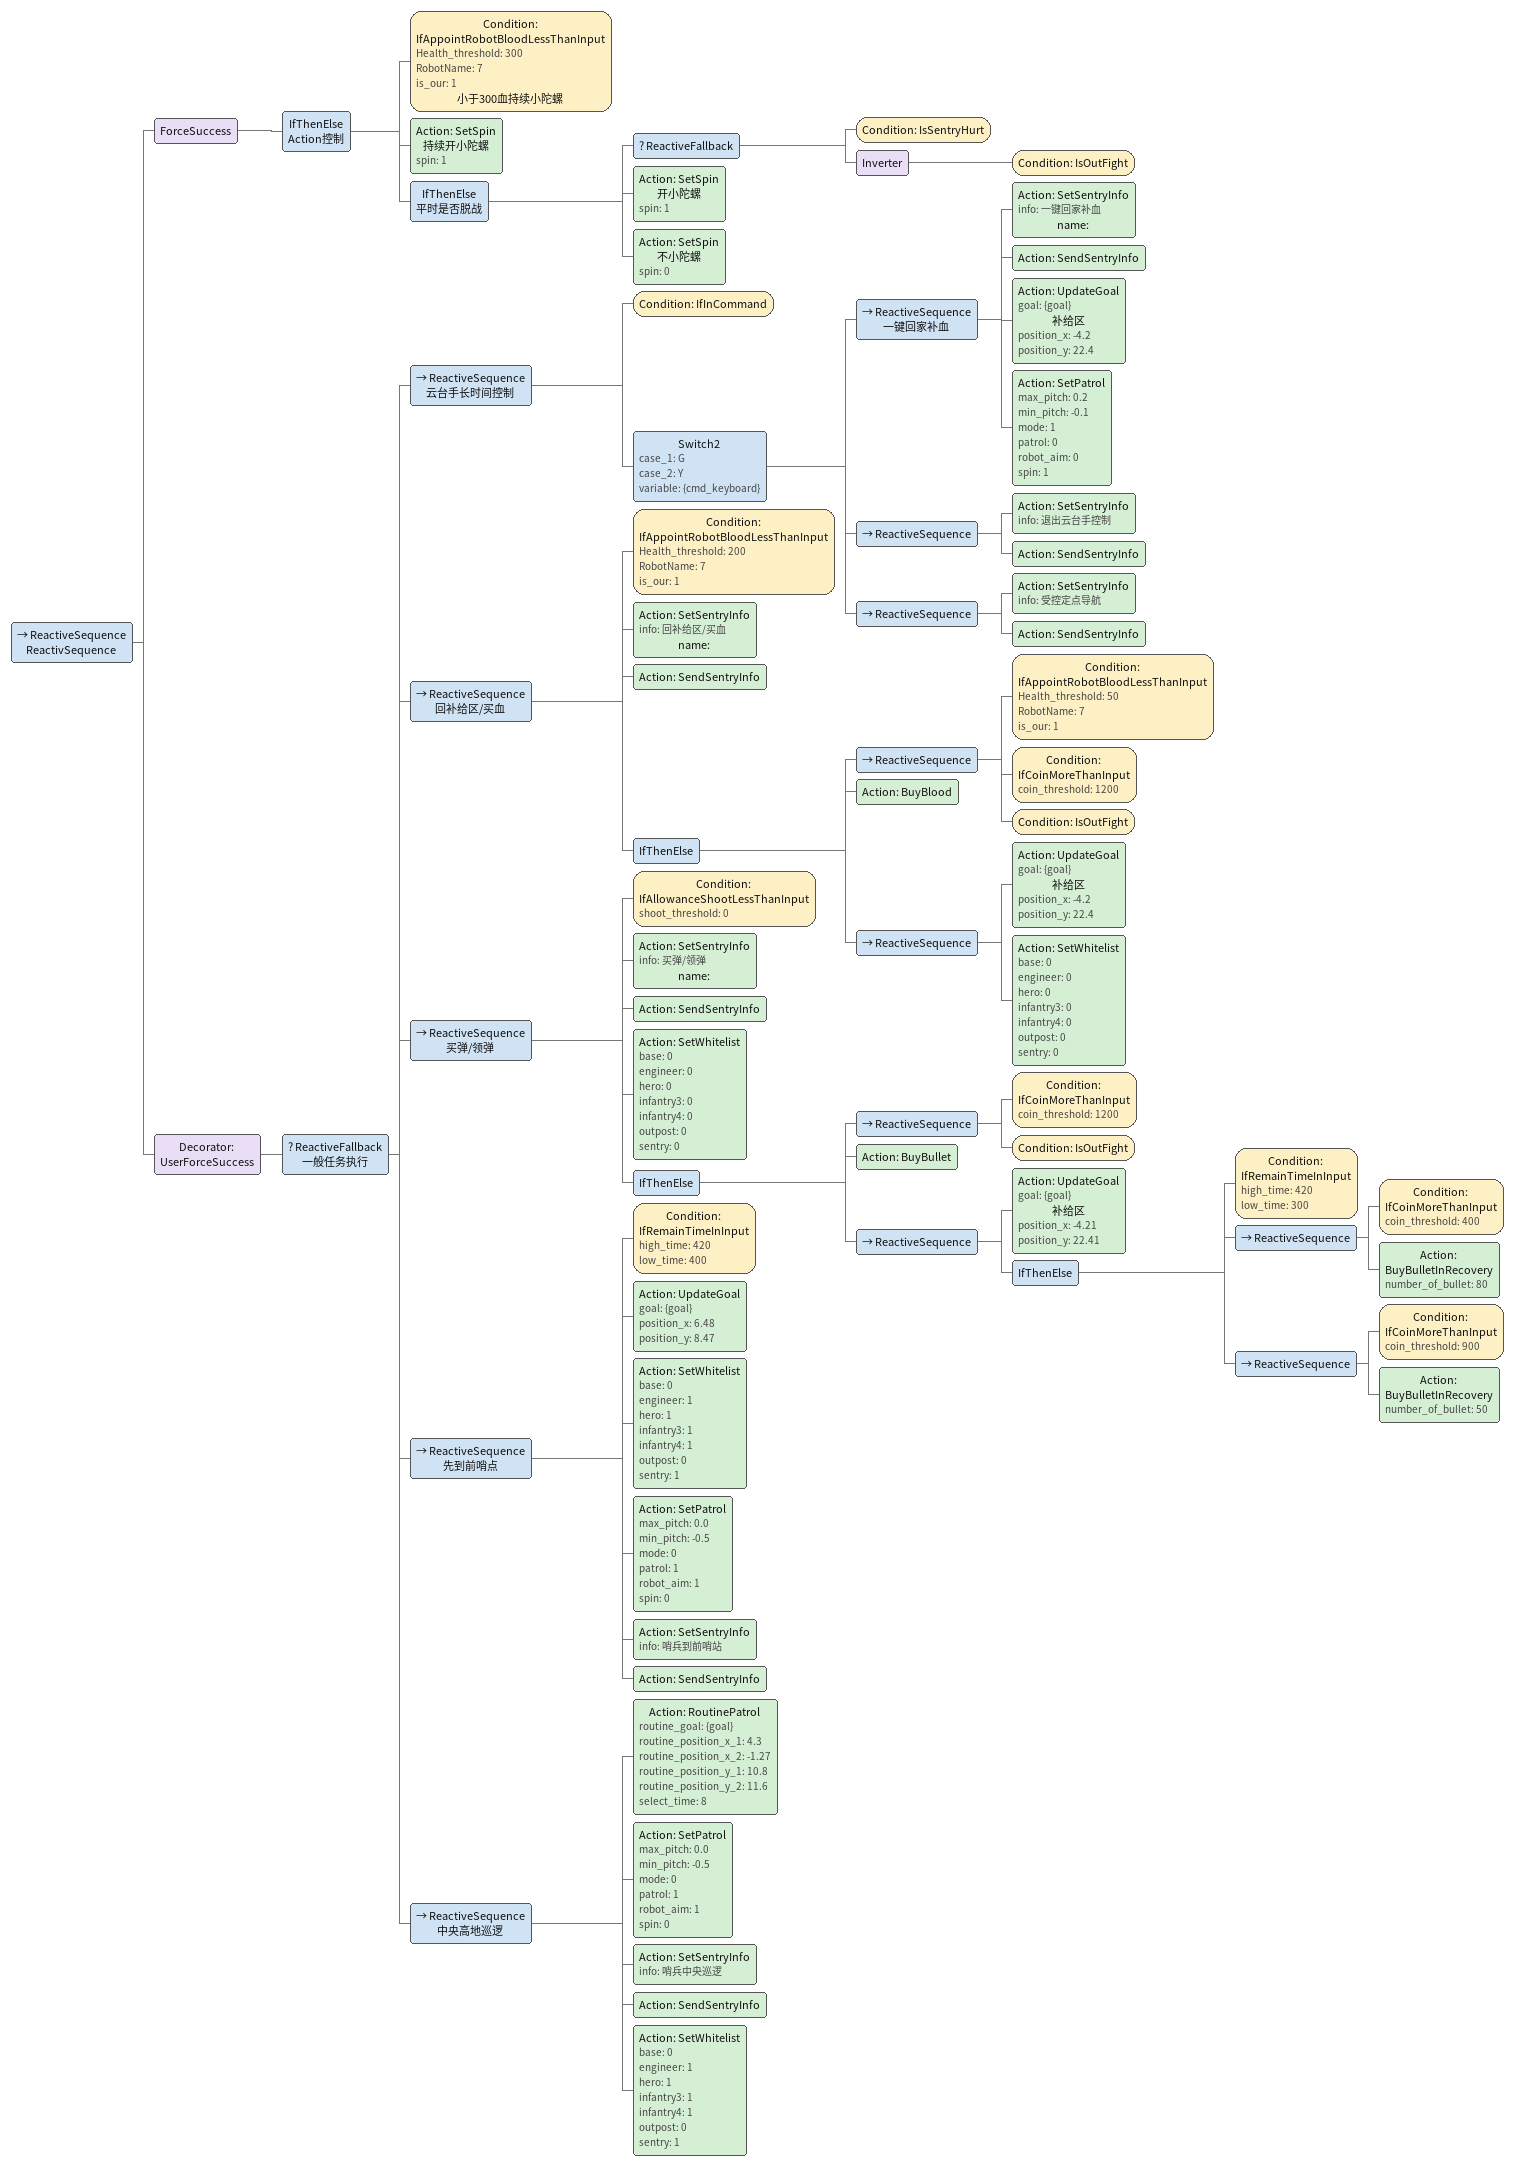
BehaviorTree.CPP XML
<ReactiveSequence name="ReactivSequence">
    <ForceSuccess>
        <IfThenElse name="Action控制">
            <Condition Health_threshold="300" ID="IfAppointRobotBloodLessThanInput" RobotName="7" is_our="1" name="小于300血持续小陀螺"/>
            <Action ID="SetSpin" name="持续开小陀螺" spin="1"/>
            <IfThenElse name="平时是否脱战">
                <ReactiveFallback>
                    <Condition ID="IsSentryHurt"/>
                    <Inverter>
                        <Condition ID="IsOutFight"/>
                    </Inverter>
                </ReactiveFallback>
                <Action ID="SetSpin" name="开小陀螺" spin="1"/>
                <Action ID="SetSpin" name="不小陀螺" spin="0"/>
            </IfThenElse>
        </IfThenElse>
    </ForceSuccess>
    <Decorator ID="UserForceSuccess">
        <ReactiveFallback name="一般任务执行">
            <ReactiveSequence name="云台手长时间控制">
                <Condition ID="IfInCommand"/>
                <Switch2 case_1="G" case_2="Y" variable="{cmd_keyboard}">
                    <ReactiveSequence name="一键回家补血">
                        <Action ID="SetSentryInfo" info="一键回家补血" name=""/>
                        <Action ID="SendSentryInfo"/>
                        <Action ID="UpdateGoal" goal="{goal}" name="补给区" position_x="-4.2" position_y="22.4"/>
                        <Action ID="SetPatrol" max_pitch="0.2" min_pitch="-0.1" mode="1" patrol="0" robot_aim="0" spin="1"/>
                    </ReactiveSequence>
                    <ReactiveSequence>
                        <Action ID="SetSentryInfo" info="退出云台手控制"/>
                        <Action ID="SendSentryInfo"/>
                    </ReactiveSequence>
                    <ReactiveSequence>
                        <Action ID="SetSentryInfo" info="受控定点导航"/>
                        <Action ID="SendSentryInfo"/>
                    </ReactiveSequence>
                </Switch2>
            </ReactiveSequence>
            <ReactiveSequence name="回补给区/买血">
                <Condition Health_threshold="200" ID="IfAppointRobotBloodLessThanInput" RobotName="7" is_our="1"/>
                <Action ID="SetSentryInfo" info="回补给区/买血" name=""/>
                <Action ID="SendSentryInfo"/>
                <IfThenElse>
                    <ReactiveSequence>
                        <Condition Health_threshold="50" ID="IfAppointRobotBloodLessThanInput" RobotName="7" is_our="1"/>
                        <Condition ID="IfCoinMoreThanInput" coin_threshold="1200"/>
                        <Condition ID="IsOutFight"/>
                    </ReactiveSequence>
                    <Action ID="BuyBlood"/>
                    <ReactiveSequence>
                        <Action ID="UpdateGoal" goal="{goal}" name="补给区" position_x="-4.2" position_y="22.4"/>
                        <Action ID="SetWhitelist" base="0" engineer="0" hero="0" infantry3="0" infantry4="0" outpost="0" sentry="0"/>
                    </ReactiveSequence>
                </IfThenElse>
            </ReactiveSequence>
            <ReactiveSequence name="买弹/领弹">
                <Condition ID="IfAllowanceShootLessThanInput" shoot_threshold="0"/>
                <Action ID="SetSentryInfo" info="买弹/领弹" name=""/>
                <Action ID="SendSentryInfo"/>
                <Action ID="SetWhitelist" base="0" engineer="0" hero="0" infantry3="0" infantry4="0" outpost="0" sentry="0"/>
                <IfThenElse>
                    <ReactiveSequence>
                        <Condition ID="IfCoinMoreThanInput" coin_threshold="1200"/>
                        <Condition ID="IsOutFight"/>
                    </ReactiveSequence>
                    <Action ID="BuyBullet"/>
                    <ReactiveSequence>
                        <Action ID="UpdateGoal" goal="{goal}" name="补给区" position_x="-4.21" position_y="22.41"/>
                        <IfThenElse>
                            <Condition ID="IfRemainTimeInInput" high_time="420" low_time="300"/>
                            <ReactiveSequence>
                                <Condition ID="IfCoinMoreThanInput" coin_threshold="400"/>
                                <Action ID="BuyBulletInRecovery" number_of_bullet="80"/>
                            </ReactiveSequence>
                            <ReactiveSequence>
                                <Condition ID="IfCoinMoreThanInput" coin_threshold="900"/>
                                <Action ID="BuyBulletInRecovery" number_of_bullet="50"/>
                            </ReactiveSequence>
                        </IfThenElse>
                    </ReactiveSequence>
                </IfThenElse>
            </ReactiveSequence>
            <ReactiveSequence name="先到前哨点">
                <Condition ID="IfRemainTimeInInput" high_time="420" low_time="400"/>
                <Action ID="UpdateGoal" goal="{goal}" position_x="6.48" position_y="8.47"/>
                <Action ID="SetWhitelist" base="0" engineer="1" hero="1" infantry3="1" infantry4="1" outpost="0" sentry="1"/>
                <Action ID="SetPatrol" max_pitch="0.0" min_pitch="-0.5" mode="0" patrol="1" robot_aim="1" spin="0"/>
                <Action ID="SetSentryInfo" info="哨兵到前哨站"/>
                <Action ID="SendSentryInfo"/>
            </ReactiveSequence>
            <ReactiveSequence name="中央高地巡逻">
                <Action ID="RoutinePatrol" routine_goal="{goal}" routine_position_x_1="4.3" routine_position_x_2="-1.27" routine_position_y_1="10.8" routine_position_y_2="11.6" select_time="8"/>
                <Action ID="SetPatrol" max_pitch="0.0" min_pitch="-0.5" mode="0" patrol="1" robot_aim="1" spin="0"/>
                <Action ID="SetSentryInfo" info="哨兵中央巡逻"/>
                <Action ID="SendSentryInfo"/>
                <Action ID="SetWhitelist" base="0" engineer="1" hero="1" infantry3="1" infantry4="1" outpost="0" sentry="1"/>
            </ReactiveSequence>
        </ReactiveFallback>
    </Decorator>
</ReactiveSequence>
